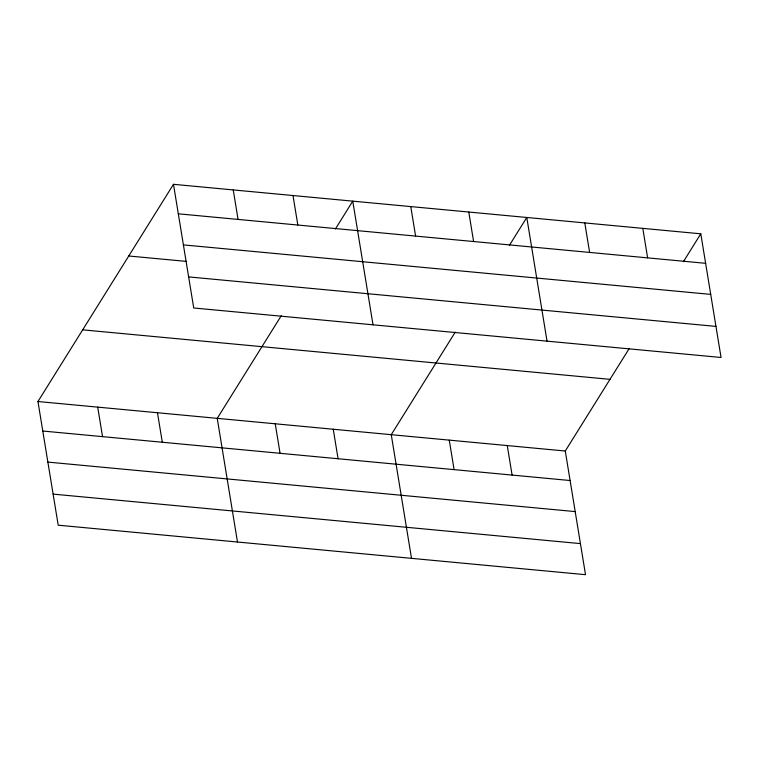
<?xml version="1.0" encoding="UTF-8"?>
<svg xmlns="http://www.w3.org/2000/svg" width="759" height="759" viewBox="0 0 759 759"><rect width="100%" height="100%" fill="white"/><g stroke="black" fill="none" stroke-linecap="round" stroke-linejoin="round"><path stroke-width="1.14" d="M629.296 348.4L565.275 451.017L585.521 574.686L58.206 525.19L37.95 401.52L173.479 184.314L700.794 233.81L721.05 357.48L193.725 307.983L173.479 184.314M281.266 315.735L217.235 418.351L237.491 542.021M335.374 229.019L352.764 201.144L373.02 324.814M455.286 332.072L391.255 434.689L411.511 558.358M509.393 245.347L526.784 217.472L547.03 341.142M683.404 261.684L700.794 233.81M178.308 213.81L705.633 263.316M183.393 244.891L710.718 294.388M128.755 255.992L186.173 261.381M188.64 276.902L715.965 326.408M82.674 329.842L609.999 379.339M37.95 401.52L565.275 451.017M42.779 431.027L570.104 480.523M47.874 462.098L575.189 511.594M53.111 494.118L580.436 543.615M642.797 228.364L647.626 257.87M584.791 222.918L589.62 252.424M507.268 445.571L512.097 475.077M468.777 212.027L473.607 241.533M449.262 440.135L454.091 469.631M410.771 206.581L415.6 236.087M333.248 429.243L338.078 458.74M293.002 195.528L297.832 225.034M275.242 423.797L280.071 453.294M233.241 189.921L238.07 219.427M157.474 412.744L162.303 442.241M97.712 407.128L102.541 436.634"/></g></svg>
